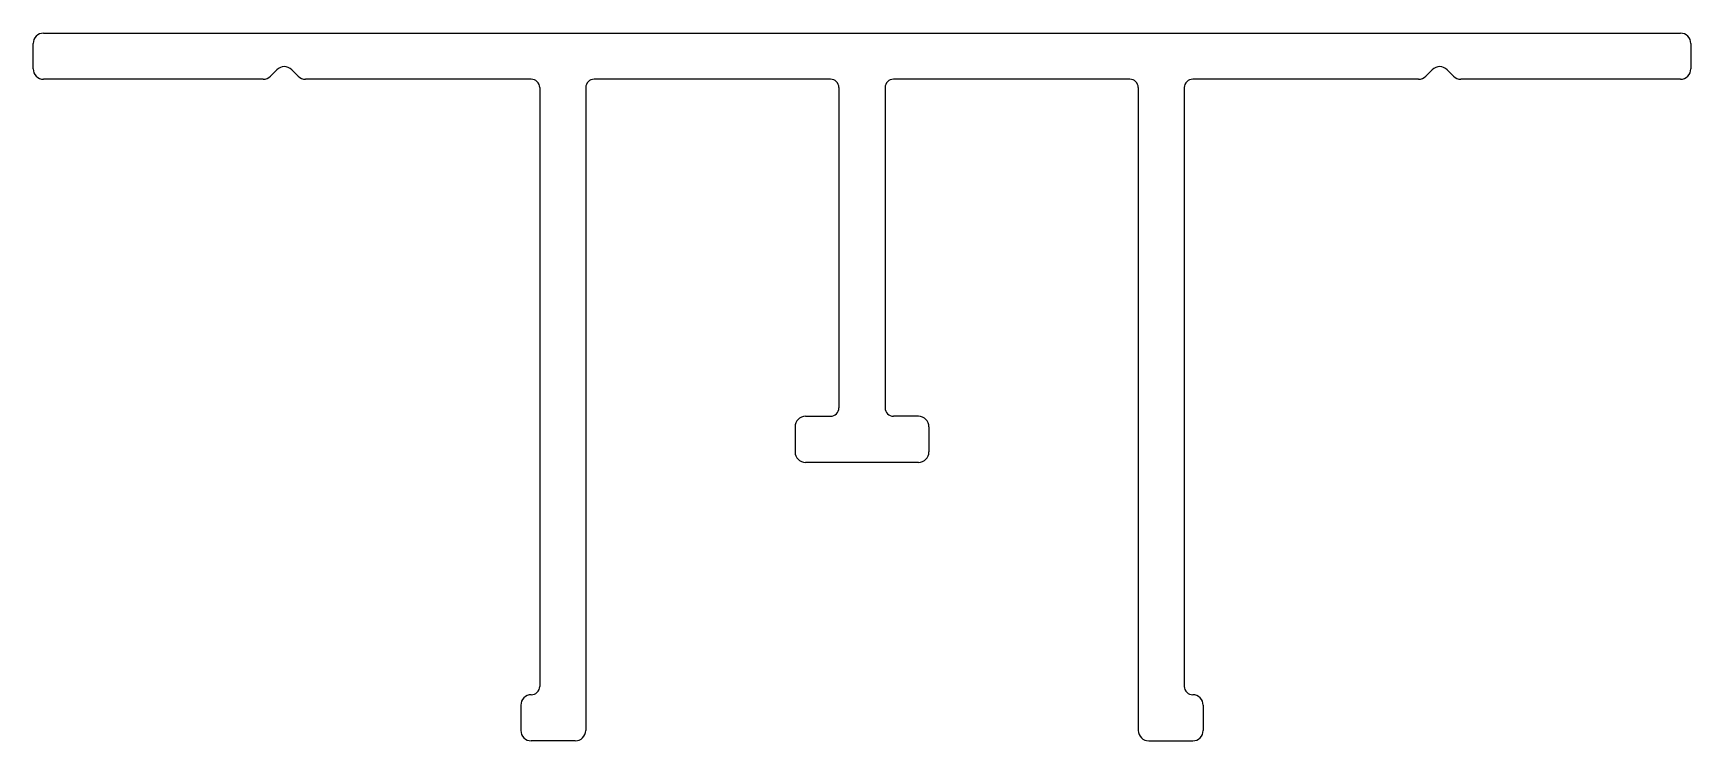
# Model space of a CAD drawing. Extents: x 2830.8 to 2870.4, y 1524.6 to 1541.5.
import ezdxf

# ---------------------------------------------------------------- set-up
doc = ezdxf.new("R2010")
doc.units = 0
doc.layers.get('0').update_dxf_attribs({"linetype": 'CONTINUOUS'})

msp = doc.modelspace()

# ---------------------------------------------------------------- linework, layer by layer
for p, q in [((2831.098, 1541.479), (2870.198, 1541.479)), ((2830.848, 1540.629), (2830.848, 1541.229)), ((2870.448, 1541.229), (2870.448, 1540.629)), ((2836.518, 1540.452), (2836.671, 1540.606)), ((2837.178, 1540.452), (2837.025, 1540.606)), ((2864.118, 1540.452), (2864.271, 1540.606)), ((2864.778, 1540.452), (2864.625, 1540.606)), ((2836.341, 1540.379), (2831.098, 1540.379)), ((2842.748, 1540.379), (2837.355, 1540.379)), ((2842.948, 1540.179), (2842.948, 1525.879)), ((2844.048, 1540.179), (2844.048, 1524.829)), ((2849.898, 1540.379), (2844.248, 1540.379)), ((2850.098, 1540.179), (2850.098, 1532.529)), ((2851.198, 1540.179), (2851.198, 1532.529)), ((2857.048, 1540.379), (2851.398, 1540.379)), ((2857.248, 1540.179), (2857.248, 1524.829)), ((2858.348, 1540.179), (2858.348, 1525.879)), ((2863.941, 1540.379), (2858.548, 1540.379)), ((2870.198, 1540.379), (2864.955, 1540.379)), ((2849.298, 1532.329), (2849.898, 1532.329)), ((2851.998, 1532.329), (2851.398, 1532.329)), ((2849.048, 1532.079), (2849.048, 1531.479)), ((2852.248, 1532.079), (2852.248, 1531.479)), ((2851.998, 1531.229), (2849.298, 1531.229)), ((2842.498, 1525.429), (2842.498, 1524.829)), ((2858.798, 1525.429), (2858.798, 1524.829)), ((2843.798, 1524.579), (2842.748, 1524.579)), ((2857.498, 1524.579), (2858.548, 1524.579))]:
    msp.add_line(p, q)
for centre, radius, start, end in [((2831.098, 1541.229), 0.25, 90, 180), ((2870.198, 1541.229), 0.25, 0, 90), ((2831.098, 1540.629), 0.25, 180, 270), ((2836.341, 1540.629), 0.25, 270, 315), ((2836.848, 1540.429), 0.25, 45, 135), ((2837.355, 1540.629), 0.25, 225, 270), ((2863.941, 1540.629), 0.25, 270, 315), ((2864.448, 1540.429), 0.25, 45, 135), ((2864.955, 1540.629), 0.25, 225, 270), ((2870.198, 1540.629), 0.25, 270, 0), ((2842.748, 1540.179), 0.2, 0, 90), ((2844.248, 1540.179), 0.2, 90, 180), ((2849.898, 1540.179), 0.2, 0, 90), ((2851.398, 1540.179), 0.2, 90, 180), ((2857.048, 1540.179), 0.2, 0, 90), ((2858.548, 1540.179), 0.2, 90, 180), ((2849.898, 1532.529), 0.2, 270, 0), ((2851.398, 1532.529), 0.2, 180, 270), ((2849.298, 1532.079), 0.25, 90, 180), ((2851.998, 1532.079), 0.25, 0, 90), ((2849.298, 1531.479), 0.25, 180, 270), ((2851.998, 1531.479), 0.25, 270, 0), ((2842.748, 1525.879), 0.2, 270, 0), ((2858.548, 1525.879), 0.2, 180, 270), ((2842.748, 1525.429), 0.25, 90, 180), ((2858.548, 1525.429), 0.25, 0, 90), ((2842.748, 1524.829), 0.25, 180, 270), ((2843.798, 1524.829), 0.25, 270, 0), ((2857.498, 1524.829), 0.25, 180, 270), ((2858.548, 1524.829), 0.25, 270, 0)]:
    msp.add_arc(centre, radius, start, end)

doc.saveas('drawing.dxf')
